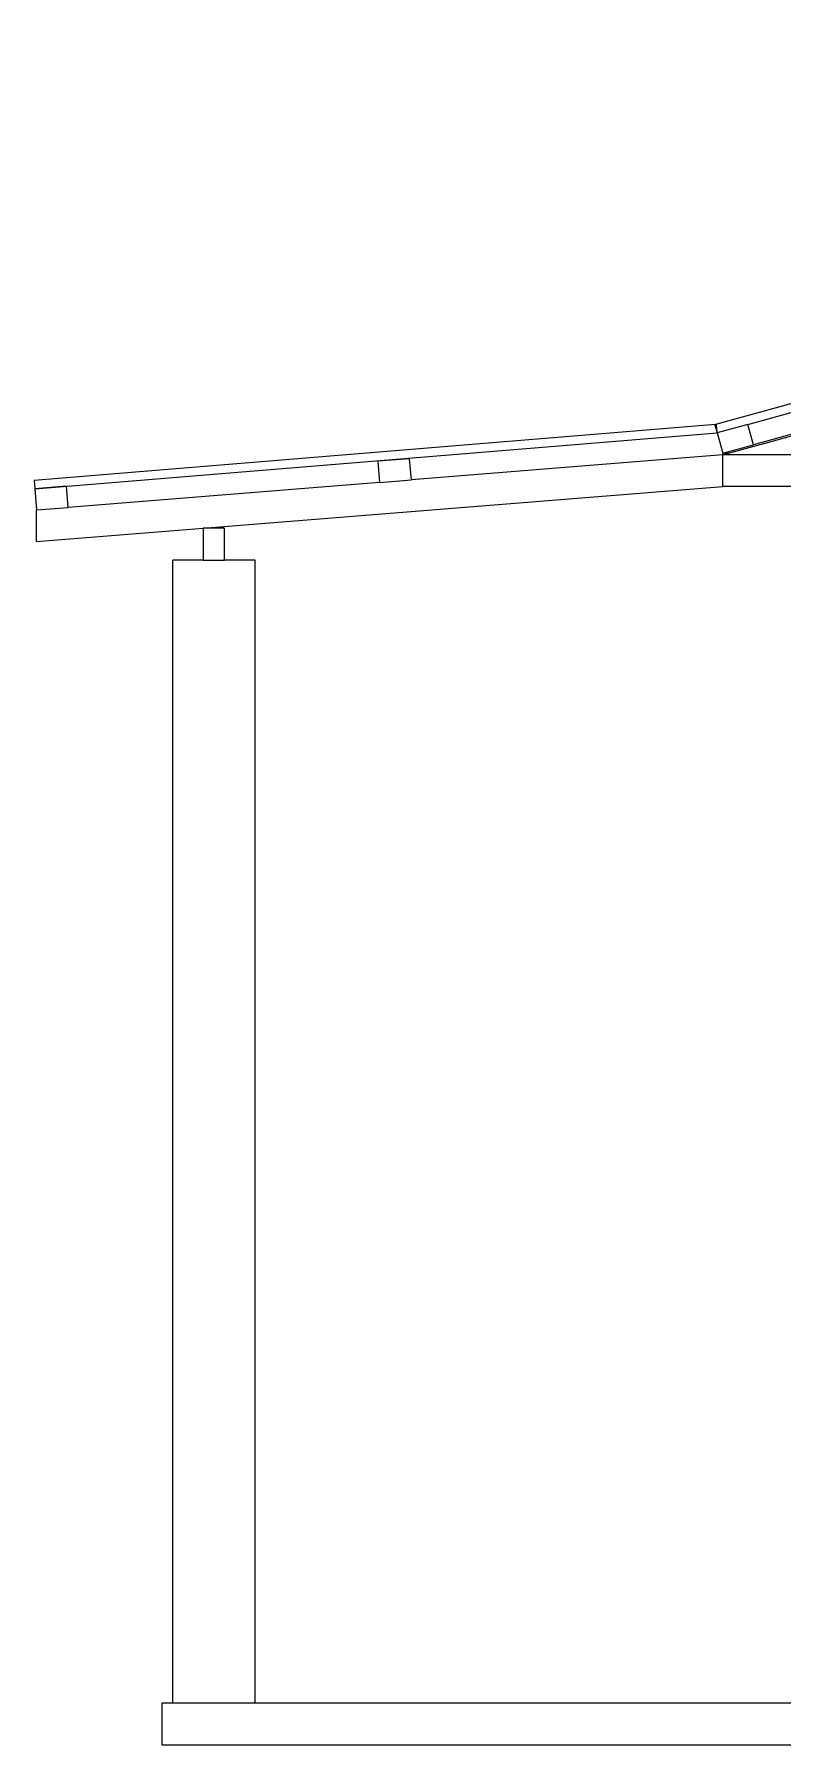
# Model space of a CAD drawing. Header units: metres. Extents: x -4.29 to 4.37, y -2.02 to 2.15.
# Drawn here: x -4.291 to -2.497, y -2.019 to 2.081 of the extents above; entities that cross this region are included whole.
import ezdxf

# ---------------------------------------------------------------- set-up
doc = ezdxf.new("R2010")
doc.units = ezdxf.units.M
doc.layers.add('SectionCutEdges', color=7, linetype='Continuous')

msp = doc.modelspace()

# ---------------------------------------------------------------- linework, layer by layer
for p, q in [((-2.6263, 1.0767), (0.7114, 1.9971)), ((-0.9429, 1.5448), (-2.567, 1.097)), ((-2.6405, 1.0728), (-3.3869, 1.0129)), ((-2.6405, 1.0728), (-2.6405, 1.0767)), ((-2.6263, 1.0767), (-2.6405, 1.0767)), ((-2.6405, 1.0728), (-2.6263, 1.0767)), ((-2.6405, 0.9966), (-2.6405, 1.0728)), ((-2.3538, 1.0728), (-2.6405, 1.0728)), ((-3.4629, 1.0068), (-4.2093, 0.9469)), ((-3.8857, 0.8967), (-2.6405, 0.9966)), ((-2.1553, 0.9966), (-2.6405, 0.9966)), ((-4.2853, 0.8647), (-4.2853, 0.9409)), ((-4.2853, 0.8647), (-3.8857, 0.8967)), ((-3.9588, -1.9195), (-3.9588, 0.8205)), ((-3.9555, 0.8205), (-3.9588, 0.8205)), ((-3.9456, 0.8205), (-3.9555, 0.8205)), ((-3.93, 0.8205), (-3.9456, 0.8205)), ((-3.9096, 0.8205), (-3.93, 0.8205)), ((-3.8858, 0.8205), (-3.9096, 0.8205)), ((-3.8857, 0.8205), (-3.8858, 0.8205)), ((-3.8348, 0.8205), (-3.8349, 0.8205)), ((-3.811, 0.8205), (-3.8348, 0.8205)), ((-3.7906, 0.8205), (-3.811, 0.8205)), ((-3.7749, 0.8205), (-3.7906, 0.8205)), ((-3.7651, 0.8205), (-3.7749, 0.8205)), ((-3.7617, 0.8205), (-3.7651, 0.8205)), ((-3.7617, -1.9195), (-3.7617, 0.8205))]:
    msp.add_line(p, q)
at = {"layer": 'SectionCutEdges'}
for p, q in [((0.7359, 2.0812), (-2.6575, 1.1455)), ((-2.5805, 1.1459), (-0.9564, 1.5938)), ((-2.6575, 1.1455), (-4.291, 1.0114)), ((-4.2893, 0.9915), (-2.654, 1.1257)), ((-2.6575, 1.1455), (-2.6593, 1.145)), ((-2.6593, 1.145), (-2.654, 1.1257)), ((-2.6556, 1.1456), (-2.6575, 1.1455)), ((-2.654, 1.1257), (-2.6556, 1.1456)), ((-2.5805, 1.1459), (-2.654, 1.1257)), ((-2.654, 1.1257), (-2.6405, 1.0767)), ((-2.567, 1.097), (-2.5805, 1.1459)), ((-2.6405, 1.0767), (-2.567, 1.097)), ((-3.391, 1.0636), (-3.467, 1.0575)), ((-3.467, 1.0575), (-3.4629, 1.0068)), ((-3.3869, 1.0129), (-3.391, 1.0636)), ((-4.291, 1.0114), (-4.2893, 0.9915)), ((-4.2134, 0.9976), (-4.2893, 0.9915)), ((-4.2893, 0.9915), (-4.2853, 0.9409)), ((-4.2093, 0.9469), (-4.2134, 0.9976)), ((-3.4629, 1.0068), (-3.3869, 1.0129)), ((-4.2853, 0.9409), (-4.2093, 0.9469)), ((-3.8349, 0.8967), (-3.8857, 0.8967)), ((-3.8857, 0.8967), (-3.8857, 0.8205)), ((-3.8349, 0.8205), (-3.8349, 0.8967)), ((-3.8857, 0.8205), (-3.8603, 0.8205)), ((-3.8603, 0.8205), (-3.8349, 0.8205)), ((-3.9588, -1.9195), (-3.9853, -1.9195)), ((-3.9853, -1.9195), (-3.9853, -2.0195)), ((-3.9555, -1.9195), (-3.9588, -1.9195)), ((-3.9456, -1.9195), (-3.9555, -1.9195)), ((-3.93, -1.9195), (-3.9456, -1.9195)), ((-3.9096, -1.9195), (-3.93, -1.9195)), ((-3.8858, -1.9195), (-3.9096, -1.9195)), ((-3.8603, -1.9195), (-3.8858, -1.9195)), ((-3.8348, -1.9195), (-3.8603, -1.9195)), ((-3.811, -1.9195), (-3.8348, -1.9195)), ((-3.7906, -1.9195), (-3.811, -1.9195)), ((-3.7749, -1.9195), (-3.7906, -1.9195)), ((-3.7651, -1.9195), (-3.7749, -1.9195)), ((-3.7617, -1.9195), (-3.7651, -1.9195)), ((-2.1553, -1.9195), (-3.7617, -1.9195)), ((-3.9853, -2.0195), (-2.1553, -2.0195))]:
    msp.add_line(p, q, dxfattribs=at)

doc.saveas('drawing.dxf')
